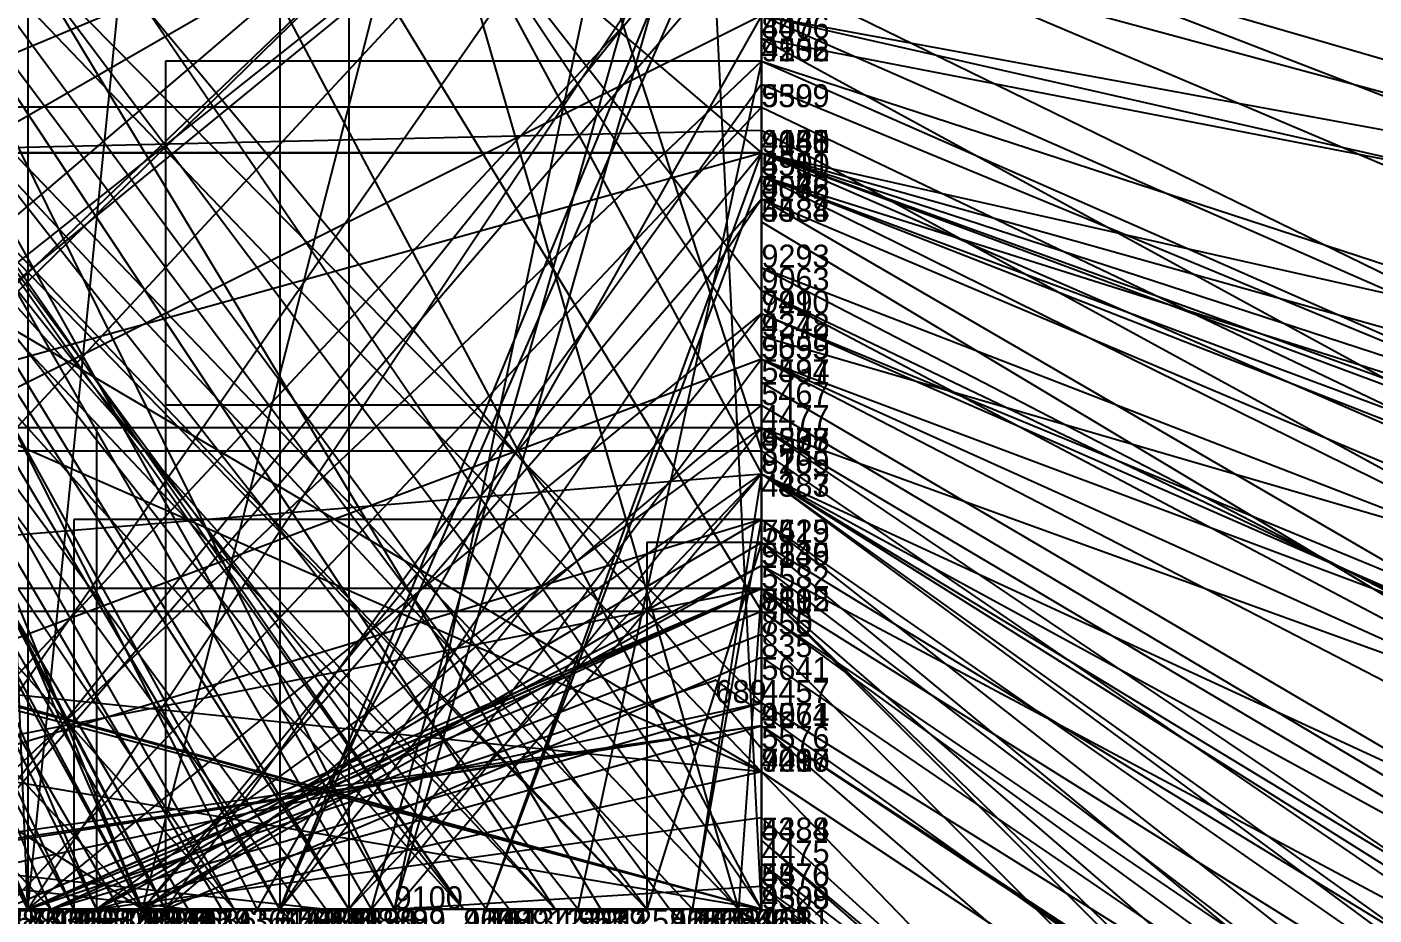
# Model space of a CAD drawing. Extents: x -0.07 to 1.1, y -0.07 to 1.1.
# Drawn here: x 0.968 to 1.0267, y -0.0003 to 0.0385 of the extents above; entities that cross this region are included whole.
import ezdxf

# ---------------------------------------------------------------- set-up
doc = ezdxf.new("R2010")
doc.units = 0
for name, color, linetype in [('Clients', 3, 'CONTINUOUS'), ('Facilities', 3, 'CONTINUOUS'), ('Facilities_lines', 3, 'CONTINUOUS'), ('Min_max_boxes', 1, 'CONTINUOUS'), ('Normals', 1, 'CONTINUOUS'), ('Source_points', 5, 'CONTINUOUS'), ('Text', 3, 'CONTINUOUS')]:
    doc.layers.add(name, color=color, linetype=linetype)

msp = doc.modelspace()

# ---------------------------------------------------------------- linework, layer by layer
at = {"layer": 'Clients', "color": 5}
for p in [(1, 0.038, 0.179), (1, 0.038, 0.461), (1, 0.037, 0.835), (1, 0.035, 0.219), (1, 0.034, 0.877), (1, 0.033, 0.479), (1, 0.033, 0.313), (1, 0.033, 0.766), (1, 0.033, 0.581), (1, 0.033, 0.984), (1, 0.033, 0.993), (1, 0.032, 0.068), (1, 0.032, 0.316), (1, 0.032, 0.633), (1, 0.032, 0.898), (1, 0.031, 0.303), (1, 0.031, 0.678), (1, 0.03, 0.554), (1, 0.028, 0.948), (1, 0.028, 0.92), (1, 0.027, 0.005), (1, 0.027, 0.932), (1, 0.026, 0.043), (1, 0.026, 0.438), (1, 0.025, 0.996), (1, 0.024, 0.977), (1, 0.023, 0.534), (1, 0.022, 0.538), (1, 0.021, 0.265), (1, 0.021, 0.498), (1, 0.021, 0.64), (1, 0.021, 0.72), (1, 0.02, 0.909), (1, 0.019, 0.031), (1, 0.019, 0.257), (1, 0.019, 0.134), (1, 0.019, 0.771), (1, 0.019, 0.921), (1, 0.017, 0.595), (1, 0.016, 0.658), (1, 0.016, 0.977), (1, 0.015, 0.699), (1, 0.015, 0.776), (1, 0.014, 0.117), (1, 0.014, 0.193), (1, 0.014, 0.973), (1, 0.013, 0.127), (1, 0.013, 0.054), (1, 0.012, 0.19), (1, 0.011, 0.533), (0.998, 0.01), (1, 0.009, 0.173), (1, 0.009, 0.293), (1, 0.008, 0.779), (1, 0.007, 0.148), (1, 0.006, 0.464), (1, 0.006, 0.927), (1, 0.004, 0.724), (1, 0.003, 0.437), (1, 0.003, 0.477), (1, 0.002, 0.344), (1, 0.002, 0.645), (1, 0.001, 0.347), (1, 0.001, 0.439), (0.968, 0, 0.488), (0.968, 0, 0.537), (0.969, 0, 0.451), (0.97, 0, 0.392), (0.97, 0, 0.555), (0.971, 0, 0.094), (0.972, 0, 0.318), (0.973, 0, 0.28), (0.973, 0, 0.927), (0.974, 0, 0.685), (0.974, 0, 0.684), (0.974, 0, 0.875), (0.975, 0, 0.032), (0.977, 0, 0.223), (0.977, 0, 0.495), (0.977, 0, 0.516), (0.978, 0, 0.357), (0.978, 0, 0.556), (0.979, 0, 0.358), (0.979, 0, 0.478), (0.98, 0, 0.4), (0.981, 0, 0.054), (0.982, 0, 0.291), (0.982, 0, 0.52), (0.982, 0, 0.826), (0.984, 0, 1), (0.987, 0, 0.213), (0.987, 0, 0.292), (0.987, 0, 0.386), (0.987, 0, 0.866), (0.989, 0, 0.932), (0.991, 0, 0.433), (0.991, 0, 0.712), (0.991, 0, 0.813), (0.992, 0, 0.656), (0.993, 0, 0.972), (0.995, 0, 0.548), (0.995, 0, 0.792), (0.995, 0, 0.837), (0.996, 0, 0.27), (0.996, 0, 0.537), (0.997, 0, 0.317), (0.999, 0, 0.144), (0.999, 0, 0.326), (0.999, 0, 0.554), (0.999, 0, 0.946), (1, 0, 0.195)]:
    msp.add_point(p, dxfattribs=at)
at = {"layer": 'Facilities', "color": 3}
for p in [(1, 0.037, 0.762), (1, 0.036, 0.662), (1, 0.024, 0.513), (1, 0.024, 0.519), (1, 0.019, 0.304), (1, 0.017, 0.108), (1, 0.016, 0.753), (1, 0.014, 0.541), (1, 0.008, 0.439), (1, 0.008, 0.637), (1, 0.006, 0.973), (0.968, 0, 0.012), (0.969, 0, 0.333), (0.971, 0, 0.799), (0.973, 0, 0.445), (0.973, 0, 0.703), (0.973, 0, 0.99), (0.974, 0, 0.528), (0.979, 0, 0.301), (0.983, 0, 0.226), (0.984, 0, 0.181), (0.988, 0, 0.545), (0.997, 0, 0.549), (1, 0, 0.993)]:
    msp.add_point(p, dxfattribs=at)
at = {"layer": 'Facilities_lines', "color": 3}
for p, q in [((0.968, 0, 0.012), (0.959, 0.215)), ((1, 0.146, 0.95), (1, 0.032, 0.898)), ((0.968, 0, 0.012), (0.982, 0.14)), ((1, 0.111, 0.01), (1, 0.027, 0.005)), ((1, 0.111, 0.01), (1, 0.019, 0.134)), ((1, 0.006, 0.973), (1, 0.11, 0.94)), ((0.973, 0, 0.99), (1, 0.105, 0.947)), ((0.974, 0.1, 1), (1, 0.02, 0.909)), ((1, 0, 0.993), (0.995, 0.1, 1)), ((1, 0, 0.993), (1, 0.1, 0.984)), ((0.958, 0.082), (1, 0.013, 0.127)), ((0.984, 0, 0.181), (1, 0.076, 0.055)), ((1, 0.074, 0.374), (1, 0.006, 0.464)), ((1, 0.074, 0.374), (1, 0.033, 0.479)), ((1, 0.073, 0.887), (1, 0.028, 0.948)), ((1, 0.072, 0.337), (1, 0.003, 0.477)), ((1, 0.068, 0.55), (1, 0.021, 0.498)), ((1, 0.024, 0.519), (1, 0.067, 0.6)), ((1, 0.024, 0.513), (1, 0.066, 0.665)), ((1, 0.024, 0.513), (1, 0.066, 0.656)), ((1, 0.008, 0.439), (1, 0.061, 0.369)), ((1, 0.006, 0.973), (0.877, 0.06, 1)), ((0.983, 0, 0.226), (1, 0.06, 0.068)), ((0.973, 0, 0.99), (0.918, 0.059, 1)), ((1, 0.017, 0.108), (1, 0.059, 0.022)), ((1, 0.058, 0.038), (0.932, 0, 0.045)), ((1, 0.058, 0.038), (1, 0.032, 0.068)), ((1, 0.019, 0.304), (1, 0.057, 0.103)), ((1, 0.056, 0.858), (0.948, 0, 0.763)), ((1, 0.056, 0.858), (0.961, 0, 0.857)), ((0.984, 0, 0.181), (1, 0.056, 0.171)), ((1, 0.054, 0.637), (0.932, 0, 0.586)), ((1, 0.054, 0.637), (0.934, 0, 0.583)), ((1, 0.024, 0.519), (1, 0.054, 0.464)), ((1, 0.024, 0.513), (1, 0.053, 0.493)), ((1, 0.024, 0.513), (1, 0.052, 0.494)), ((0.957, 0.033, 1), (1, 0.051, 0.861)), ((0.979, 0, 0.301), (1, 0.051, 0.185)), ((1, 0.014, 0.541), (1, 0.051, 0.71)), ((1, 0.014, 0.541), (1, 0.049, 0.569)), ((1, 0.006, 0.973), (0.929, 0.048, 1)), ((1, 0.048, 0.453), (0.968, 0, 0.488)), ((1, 0.048, 0.453), (0.979, 0, 0.478)), ((1, 0.048, 0.453), (1, 0.038, 0.461)), ((0.963, 0, 0.277), (1, 0.046, 0.328)), ((1, 0.017, 0.108), (1, 0.046, 0.146)), ((0.986, 0.045, 1), (0.908, 0, 0.982)), ((0.986, 0.045, 1), (0.939, 0, 0.903)), ((0.986, 0.045, 1), (0.94, 0, 0.902)), ((0.958, 0, 0.363), (1, 0.045, 0.245)), ((0.986, 0.045, 1), (1, 0.033, 0.993)), ((0.986, 0.045, 1), (1, 0.024, 0.977)), ((0.986, 0.045, 1), (0.999, 0, 0.946)), ((0.986, 0.045, 1), (1, 0.027, 0.932)), ((0.986, 0.045, 1), (1, 0.019, 0.921)), ((1, 0.017, 0.108), (1, 0.044, 0.153)), ((0.963, 0, 0.277), (1, 0.043, 0.334)), ((1, 0.037, 0.762), (1, 0.041, 0.732)), ((1, 0.039, 0.637), (0.922, 0, 0.705)), ((1, 0.039, 0.637), (0.978, 0, 0.556)), ((1, 0.017, 0.108), (1, 0.038, 0.179)), ((1, 0, 0.993), (0.864, 0.037, 1)), ((1, 0.037, 0.762), (0.961, 0, 0.815)), ((1, 0.037, 0.762), (0.992, 0, 0.656)), ((1, 0.036, 0.662), (1, 0.037, 0.835)), ((1, 0, 0.993), (0.865, 0.036, 1)), ((0.973, 0, 0.99), (0.916, 0.036, 1)), ((1, 0.036, 0.662), (0.974, 0, 0.685)), ((1, 0.036, 0.662), (0.974, 0, 0.684)), ((1, 0.036, 0.662), (1, 0.002, 0.645)), ((0.967, 0, 0.352), (1, 0.035, 0.219)), ((0.957, 0.033, 1), (1, 0.034, 0.877)), ((0.881, 0, 0.955), (1, 0.033, 0.984)), ((0.973, 0, 0.703), (1, 0.033, 0.766)), ((0.988, 0, 0.545), (1, 0.033, 0.581)), ((1, 0.008, 0.439), (1, 0.033, 0.313)), ((0.988, 0, 0.545), (1, 0.032, 0.633)), ((1, 0.008, 0.439), (1, 0.032, 0.316)), ((0.973, 0, 0.703), (1, 0.031, 0.678)), ((0.979, 0, 0.301), (1, 0.031, 0.303)), ((1, 0.014, 0.541), (1, 0.03, 0.554)), ((1, 0, 0.993), (0.894, 0.029, 1)), ((1, 0.006, 0.973), (1, 0.028, 0.92)), ((0.968, 0, 0.012), (1, 0.026, 0.043)), ((0.979, 0, 0.301), (1, 0.026, 0.438)), ((1, 0.006, 0.973), (0.816, 0.025, 1)), ((1, 0, 0.993), (1, 0.025, 0.996)), ((1, 0.024, 0.513), (0.936, 0, 0.522)), ((1, 0.024, 0.519), (0.982, 0, 0.52)), ((1, 0, 0.993), (0.865, 0.023, 1)), ((1, 0.014, 0.541), (1, 0.023, 0.534)), ((0.974, 0, 0.528), (1, 0.022, 0.538)), ((0.971, 0, 0.799), (1, 0.021, 0.72)), ((0.983, 0, 0.226), (1, 0.021, 0.265)), ((1, 0.008, 0.637), (1, 0.021, 0.64)), ((0.89, 0.01), (1, 0.019, 0.031)), ((0.973, 0, 0.703), (1, 0.019, 0.771)), ((1, 0.019, 0.304), (0.982, 0, 0.291)), ((0.984, 0, 0.181), (1, 0.019, 0.257)), ((1, 0.019, 0.304), (0.997, 0, 0.317)), ((1, 0.019, 0.304), (1, 0, 0.195)), ((1, 0.019, 0.304), (1, 0.002, 0.344)), ((1, 0.017, 0.108), (0.957, 0.004)), ((1, 0.017, 0.108), (0.971, 0, 0.094)), ((0.997, 0, 0.549), (1, 0.017, 0.595)), ((1, 0.017, 0.108), (1, 0.007, 0.148)), ((0.973, 0, 0.703), (1, 0.016, 0.658)), ((1, 0.016, 0.753), (0.995, 0, 0.792)), ((1, 0.006, 0.973), (1, 0.016, 0.977)), ((0.971, 0, 0.799), (1, 0.015, 0.776)), ((0.973, 0, 0.703), (1, 0.015, 0.699)), ((1, 0.014, 0.541), (0.929, 0, 0.69)), ((1, 0.014, 0.541), (0.967, 0, 0.517)), ((0.968, 0, 0.012), (1, 0.014, 0.117)), ((1, 0.014, 0.541), (0.968, 0, 0.537)), ((0.969, 0, 0.333), (1, 0.014, 0.193)), ((1, 0.014, 0.541), (0.999, 0, 0.554)), ((1, 0.006, 0.973), (1, 0.014, 0.973)), ((0.968, 0, 0.012), (1, 0.013, 0.054)), ((0.969, 0, 0.333), (1, 0.012, 0.19)), ((0.974, 0, 0.528), (1, 0.011, 0.533)), ((0.89, 0.01), (0.981, 0, 0.054)), ((0.89, 0.01), (0.975, 0, 0.032)), ((0.968, 0, 0.012), (0.998, 0.01)), ((0.958, 0, 0.363), (1, 0.009, 0.293)), ((0.969, 0, 0.333), (1, 0.009, 0.173)), ((1, 0.008, 0.637), (0.944, 0, 0.639)), ((1, 0.008, 0.439), (0.947, 0, 0.313)), ((1, 0.008, 0.637), (0.948, 0, 0.605)), ((0.971, 0, 0.799), (1, 0.008, 0.779)), ((1, 0.008, 0.439), (1, 0.001, 0.439)), ((1, 0.008, 0.439), (1, 0.003, 0.437)), ((1, 0.006, 0.973), (0.973, 0, 0.927)), ((1, 0.006, 0.973), (1, 0.006, 0.927)), ((0.971, 0, 0.799), (1, 0.004, 0.724)), ((0.984, 0, 0.181), (1, 0.001, 0.347)), ((0.968, 0, 0.012), (0.806, 0, 0.005)), ((0.973, 0, 0.445), (0.914, 0, 0.433)), ((1, 0, 0.993), (0.923, 0, 0.841)), ((0.969, 0, 0.333), (0.933, 0, 0.387)), ((0.973, 0, 0.445), (0.935, 0, 0.558)), ((0.973, 0, 0.99), (0.935, 0, 0.883)), ((0.973, 0, 0.445), (0.937, 0, 0.551)), ((0.973, 0, 0.99), (0.94, 0, 0.879)), ((0.973, 0, 0.703), (0.942, 0, 0.842)), ((1, 0, 0.993), (0.948, 0, 0.915)), ((0.969, 0, 0.333), (0.951, 0, 0.341)), ((0.969, 0, 0.333), (0.951, 0, 0.403)), ((0.973, 0, 0.445), (0.951, 0, 0.276)), ((0.957, 0, 0.865), (0.987, 0, 0.866)), ((0.957, 0, 0.865), (0.974, 0, 0.875)), ((0.957, 0, 0.865), (0.995, 0, 0.837)), ((0.958, 0, 0.363), (0.97, 0, 0.392)), ((0.983, 0, 0.226), (0.96, 0, 0.375)), ((0.963, 0, 0.569), (0.98, 0, 0.4)), ((0.988, 0, 0.545), (0.963, 0, 0.428)), ((0.984, 0, 0.181), (0.966, 0, 0.146)), ((0.967, 0, 0.18), (0.973, 0, 0.28)), ((0.967, 0, 0.352), (0.999, 0, 0.144)), ((0.969, 0, 0.333), (0.972, 0, 0.318)), ((0.973, 0, 0.445), (0.969, 0, 0.451)), ((0.997, 0, 0.549), (0.97, 0, 0.555)), ((0.971, 0, 0.799), (0.991, 0, 0.813)), ((0.971, 0, 0.799), (0.982, 0, 0.826)), ((0.973, 0, 0.445), (0.977, 0, 0.495)), ((0.973, 0, 0.445), (0.977, 0, 0.516)), ((0.973, 0, 0.703), (0.991, 0, 0.712)), ((0.973, 0, 0.99), (0.984, 0, 1)), ((0.973, 0, 0.99), (0.989, 0, 0.932)), ((0.973, 0, 0.99), (0.993, 0, 0.972)), ((0.974, 0, 0.528), (0.996, 0, 0.537)), ((0.983, 0, 0.226), (0.977, 0, 0.223)), ((0.983, 0, 0.226), (0.978, 0, 0.357)), ((0.983, 0, 0.226), (0.979, 0, 0.358)), ((0.979, 0, 0.301), (0.991, 0, 0.433)), ((0.979, 0, 0.301), (0.987, 0, 0.386)), ((0.979, 0, 0.301), (0.999, 0, 0.326)), ((0.983, 0, 0.226), (0.996, 0, 0.27)), ((0.984, 0, 0.181), (0.987, 0, 0.213)), ((0.984, 0, 0.181), (0.987, 0, 0.292)), ((0.997, 0, 0.549), (0.995, 0, 0.548))]:
    msp.add_line(p, q, dxfattribs=at)
at = {"layer": 'Min_max_boxes', "color": 1}
for p, q in [((1, 0.02, 0.909), (1, 0.299, 0.909)), ((1, 0.02, 1), (1, 0.299, 1)), ((1, 0.028, 0.741), (1, 0.222, 0.741)), ((1, 0.222, 0.741), (1, 0.028, 0.741)), ((1, 0.028, 0.948), (1, 0.222, 0.948)), ((1, 0.222, 0.948), (1, 0.028, 0.948)), ((1, 0), (1, 0.219)), ((1, 0, 0.068), (1, 0.219, 0.068)), ((1, 0), (1, 0.215)), ((1, 0, 0.117), (1, 0.215, 0.117)), ((1, 0.032, 0.844), (1, 0.162, 0.844)), ((1, 0.162, 0.844), (1, 0.032, 0.844)), ((1, 0.032, 0.986), (1, 0.162, 0.986)), ((1, 0.162, 0.986), (1, 0.032, 0.986)), ((1, 0.013), (1, 0.157)), ((1, 0.013, 0.127), (1, 0.157, 0.127)), ((1, 0), (1, 0.129)), ((1, 0, 0.134), (1, 0.129, 0.134)), ((1, 0, 0.07), (1, 0.127, 0.07)), ((1, 0, 0.103), (1, 0.127, 0.103)), ((1, 0.033, 0.861), (1, 0.119, 0.861)), ((1, 0.033, 1), (1, 0.119, 1)), ((1, 0, 0.92), (1, 0.11, 0.92)), ((1, 0, 1), (1, 0.11, 1)), ((1, 0, 0.879), (1, 0.105, 0.879)), ((1, 0, 1), (1, 0.105, 1)), ((1, 0, 0.841), (1, 0.1, 0.841)), ((1, 0, 1), (1, 0.1, 1)), ((1, 0), (1, 0.097)), ((1, 0, 0.054), (1, 0.097, 0.054)), ((1, 0, 0.369), (1, 0.095, 0.369)), ((1, 0, 0.435), (1, 0.095, 0.435)), ((1, 0, 0.902), (1, 0.095, 0.902)), ((1, 0, 1), (1, 0.095, 1)), ((1, 0, 0.166), (1, 0.09, 0.166)), ((1, 0, 0.243), (1, 0.09, 0.243)), ((1, 0, 0.611), (1, 0.08, 0.611)), ((1, 0, 0.697), (1, 0.08, 0.697)), ((1, 0), (1, 0.079)), ((1, 0, 0.18), (1, 0.079, 0.18)), ((1, 0, 0.233), (1, 0.078, 0.233)), ((1, 0, 0.498), (1, 0.078, 0.498)), ((1, 0, 0.925), (1, 0.077, 0.925)), ((1, 0, 1), (1, 0.077, 1)), ((1, 0, 0.055), (1, 0.076, 0.055)), ((1, 0, 0.347), (1, 0.076, 0.347)), ((1, 0.006, 0.268), (1, 0.074, 0.268)), ((1, 0.074, 0.268), (1, 0.006, 0.268)), ((1, 0.006, 0.479), (1, 0.074, 0.479)), ((1, 0.074, 0.479), (1, 0.006, 0.479)), ((1, 0, 0.908), (1, 0.071, 0.908)), ((1, 0, 0.968), (1, 0.071, 0.968)), ((1, 0, 0.7), (1, 0.07, 0.7)), ((1, 0, 0.796), (1, 0.07, 0.796)), ((1, 0.021, 0.498), (1, 0.068, 0.498)), ((1, 0.068, 0.498), (1, 0.021, 0.498)), ((1, 0.021, 0.55), (1, 0.068, 0.55)), ((1, 0.068, 0.55), (1, 0.021, 0.55)), ((0.982, 0.067, 0.464), (0.982, 0, 0.464)), ((0.982, 0.067, 0.6), (0.982, 0, 0.6)), ((1, 0, 0.556), (1, 0.067, 0.556)), ((1, 0, 0.836), (1, 0.067, 0.836)), ((1, 0, 0.464), (1, 0.067, 0.464)), ((1, 0, 0.6), (1, 0.067, 0.6)), ((1, 0, 0.493), (1, 0.066, 0.493)), ((1, 0, 0.665), (1, 0.066, 0.665)), ((1, 0, 0.583), (1, 0.065, 0.583)), ((1, 0, 0.647), (1, 0.065, 0.647)), ((1, 0, 0.313), (1, 0.061, 0.313)), ((1, 0, 0.439), (1, 0.061, 0.439)), ((0.968, 0.06, 0.452), (0.968, 0, 0.452)), ((0.968, 0.06, 0.621), (0.968, 0, 0.621)), ((1, 0, 0.068), (1, 0.06, 0.068)), ((1, 0, 0.375), (1, 0.06, 0.375)), ((1, 0, 0.452), (1, 0.06, 0.452)), ((1, 0, 0.621), (1, 0.06, 0.621)), ((1, 0), (1, 0.059)), ((1, 0, 0.179), (1, 0.059, 0.179)), ((0.982, 0.057, 0.103), (0.982, 0, 0.103)), ((0.982, 0.057, 0.344), (0.982, 0, 0.344)), ((1, 0, 0.103), (1, 0.057, 0.103)), ((1, 0, 0.344), (1, 0.057, 0.344)), ((1, 0, 0.763), (1, 0.056, 0.763)), ((1, 0, 0.858), (1, 0.056, 0.858)), ((0.979, 0.051, 0.185), (0.979, 0, 0.185)), ((0.979, 0.051, 0.438), (0.979, 0, 0.438)), ((1, 0, 0.185), (1, 0.051, 0.185)), ((1, 0, 0.438), (1, 0.051, 0.438)), ((1, 0, 0.517), (1, 0.051, 0.517)), ((1, 0, 0.71), (1, 0.051, 0.71)), ((1, 0, 0.149), (1, 0.046, 0.149)), ((1, 0, 0.334), (1, 0.046, 0.334)), ((1, 0, 0.245), (1, 0.045, 0.245)), ((1, 0, 0.424), (1, 0.045, 0.424)), ((1, 0, 0.656), (1, 0.041, 0.656)), ((1, 0, 0.815), (1, 0.041, 0.815)), ((1, 0.037, 0.645), (0.974, 0.037, 0.645)), ((0.974, 0.037, 0.645), (0.974, 0, 0.645)), ((1, 0.037, 0.835), (0.974, 0.037, 0.835)), ((0.974, 0.037, 0.835), (0.974, 0, 0.835)), ((0.974, 0.037, 0.645), (0.974, 0.037, 0.835)), ((1, 0, 0.645), (1, 0.037, 0.645)), ((1, 0, 0.835), (1, 0.037, 0.835)), ((1, 0.037, 0.645), (1, 0.037, 0.835)), ((1, 0.035, 0.144), (0.967, 0.035, 0.144)), ((1, 0.035, 0.352), (0.967, 0.035, 0.352)), ((1, 0, 0.144), (1, 0.035, 0.144)), ((1, 0, 0.352), (1, 0.035, 0.352)), ((1, 0.035, 0.144), (1, 0.035, 0.352)), ((1, 0.033, 0.947), (0.746, 0.033, 0.947)), ((1, 0.033, 1), (0.746, 0.033, 1)), ((1, 0.033, 0.658), (0.942, 0.033, 0.658)), ((1, 0.033, 0.842), (0.942, 0.033, 0.842)), ((0.942, 0.033, 0.861), (1, 0.033, 0.861)), ((0.942, 0.033, 1), (1, 0.033, 1)), ((1, 0.033, 0.428), (0.963, 0.033, 0.428)), ((1, 0.033, 0.633), (0.963, 0.033, 0.633)), ((1, 0, 0.658), (1, 0.033, 0.658)), ((1, 0, 0.842), (1, 0.033, 0.842)), ((1, 0.033, 0.658), (1, 0.033, 0.842)), ((1, 0, 0.428), (1, 0.033, 0.428)), ((1, 0, 0.633), (1, 0.033, 0.633)), ((1, 0.033, 0.428), (1, 0.033, 0.633)), ((1, 0, 0.947), (1, 0.033, 0.947)), ((1, 0, 1), (1, 0.033, 1)), ((1, 0.033, 0.947), (1, 0.033, 1)), ((1, 0.033, 0.861), (1, 0.033, 1)), ((1, 0.032, 0.844), (1, 0.032, 0.844)), ((1, 0.032, 0.986), (1, 0.032, 0.986)), ((1, 0.032, 0.844), (1, 0.032, 0.986)), ((1, 0.032, 0.844), (1, 0.032, 0.986)), ((1, 0.028, 0.741), (1, 0.028, 0.741)), ((1, 0.028, 0.948), (1, 0.028, 0.948)), ((1, 0.028, 0.741), (1, 0.028, 0.948)), ((1, 0.028, 0.741), (1, 0.028, 0.948)), ((1, 0.022, 0.528), (0.974, 0.022, 0.528)), ((0.974, 0.022, 0.528), (0.974, 0, 0.528)), ((1, 0.022, 0.538), (0.974, 0.022, 0.538)), ((0.974, 0.022, 0.538), (0.974, 0, 0.538)), ((0.974, 0.022, 0.528), (0.974, 0.022, 0.538)), ((1, 0, 0.528), (1, 0.022, 0.528)), ((1, 0, 0.538), (1, 0.022, 0.538)), ((1, 0.022, 0.528), (1, 0.022, 0.538)), ((1, 0.021, 0.605), (0.944, 0.021, 0.605)), ((1, 0.021, 0.64), (0.944, 0.021, 0.64)), ((1, 0.021, 0.72), (0.971, 0.021, 0.72)), ((0.971, 0.021, 0.72), (0.971, 0, 0.72)), ((1, 0.021, 0.826), (0.971, 0.021, 0.826)), ((0.971, 0.021, 0.826), (0.971, 0, 0.826)), ((0.971, 0.021, 0.72), (0.971, 0.021, 0.826)), ((1, 0.021, 0.498), (1, 0.021, 0.498)), ((1, 0.021, 0.55), (1, 0.021, 0.55)), ((1, 0.021, 0.498), (1, 0.021, 0.55)), ((1, 0.021, 0.498), (1, 0.021, 0.55)), ((1, 0, 0.605), (1, 0.021, 0.605)), ((1, 0, 0.64), (1, 0.021, 0.64)), ((1, 0.021, 0.605), (1, 0.021, 0.64)), ((1, 0, 0.72), (1, 0.021, 0.72)), ((1, 0, 0.826), (1, 0.021, 0.826)), ((1, 0.021, 0.72), (1, 0.021, 0.826)), ((0.898, 0.02, 0.909), (1, 0.02, 0.909)), ((0.898, 0.02, 1), (1, 0.02, 1)), ((1, 0.02, 0.909), (1, 0.02, 1)), ((1, 0.017, 0.548), (0.97, 0.017, 0.548)), ((0.97, 0.017, 0.548), (0.97, 0, 0.548)), ((1, 0.017, 0.595), (0.97, 0.017, 0.595)), ((0.97, 0.017, 0.595), (0.97, 0, 0.595)), ((0.97, 0.017, 0.548), (0.97, 0.017, 0.595)), ((1, 0, 0.548), (1, 0.017, 0.548)), ((1, 0, 0.595), (1, 0.017, 0.595)), ((1, 0.017, 0.548), (1, 0.017, 0.595)), ((1, 0.016, 0.753), (0.995, 0.016, 0.753)), ((0.995, 0.016, 0.753), (0.995, 0, 0.753)), ((1, 0.016, 0.792), (0.995, 0.016, 0.792)), ((0.995, 0.016, 0.792), (0.995, 0, 0.792)), ((0.995, 0.016, 0.753), (0.995, 0.016, 0.792)), ((1, 0, 0.753), (1, 0.016, 0.753)), ((1, 0, 0.792), (1, 0.016, 0.792)), ((1, 0.016, 0.753), (1, 0.016, 0.792)), ((1, 0.014, 0.173), (0.933, 0.014, 0.173)), ((1, 0.014, 0.403), (0.933, 0.014, 0.403)), ((1, 0, 0.173), (1, 0.014, 0.173)), ((1, 0, 0.403), (1, 0.014, 0.403)), ((1, 0.014, 0.173), (1, 0.014, 0.403)), ((0.958, 0.013), (1, 0.013)), ((0.958, 0.013, 0.127), (1, 0.013, 0.127)), ((1, 0.013), (1, 0.013, 0.127)), ((1, 0.006, 0.268), (1, 0.006, 0.268)), ((1, 0.006, 0.479), (1, 0.006, 0.479)), ((1, 0.006, 0.268), (1, 0.006, 0.479)), ((1, 0.006, 0.268), (1, 0.006, 0.479)), ((0.678, 0, 0.925), (1, 0, 0.925)), ((0.678, 0, 1), (1, 0, 1)), ((0.746, 0, 0.947), (1, 0, 0.947)), ((0.746, 0, 1), (1, 0, 1)), ((0.767, 0), (1, 0)), ((0.767, 0, 0.054), (1, 0, 0.054)), ((0.773, 0), (1, 0)), ((0.773, 0, 0.18), (1, 0, 0.18)), ((0.806, 0), (1, 0)), ((0.806, 0, 0.117), (1, 0, 0.117)), ((0.816, 0, 0.92), (1, 0, 0.92)), ((0.816, 0, 1), (1, 0, 1)), ((0.85, 0, 0.07), (1, 0, 0.07)), ((0.85, 0, 0.103), (1, 0, 0.103)), ((0.851, 0, 0.908), (1, 0, 0.908)), ((0.851, 0, 0.968), (1, 0, 0.968)), ((0.864, 0, 0.841), (1, 0, 0.841)), ((0.864, 0, 1), (1, 0, 1)), ((0.898, 0, 0.369), (1, 0, 0.369)), ((0.898, 0, 0.435), (1, 0, 0.435)), ((0.908, 0, 0.902), (1, 0, 0.902)), ((0.908, 0, 1), (1, 0, 1)), ((0.911, 0, 0.611), (1, 0, 0.611)), ((0.911, 0, 0.697), (1, 0, 0.697)), ((0.914, 0, 0.276), (0.977, 0, 0.276)), ((0.977, 0, 0.276), (0.914, 0, 0.276)), ((0.914, 0, 0.558), (0.977, 0, 0.558)), ((0.977, 0, 0.558), (0.914, 0, 0.558)), ((0.916, 0, 0.879), (1, 0, 0.879)), ((0.916, 0, 1), (1, 0, 1)), ((0.921, 0, 0.7), (1, 0, 0.7)), ((0.921, 0, 0.796), (1, 0, 0.796)), ((0.922, 0, 0.166), (1, 0, 0.166)), ((0.922, 0, 0.243), (1, 0, 0.243)), ((0.922, 0, 0.556), (1, 0, 0.556)), ((0.922, 0, 0.836), (1, 0, 0.836)), ((0.928, 0), (1, 0)), ((0.928, 0, 0.134), (1, 0, 0.134)), ((0.928, 0, 0.149), (1, 0, 0.149)), ((0.928, 0, 0.334), (1, 0, 0.334)), ((0.929, 0, 0.517), (1, 0, 0.517)), ((0.929, 0, 0.71), (1, 0, 0.71)), ((0.929, 0, 0.4), (0.98, 0, 0.4)), ((0.98, 0, 0.4), (0.929, 0, 0.4)), ((0.929, 0, 0.776), (0.98, 0, 0.776)), ((0.98, 0, 0.776), (0.929, 0, 0.776)), ((0.931, 0, 0.233), (1, 0, 0.233)), ((0.931, 0, 0.498), (1, 0, 0.498)), ((0.932, 0), (1, 0)), ((0.932, 0, 0.068), (1, 0, 0.068)), ((0.932, 0, 0.583), (1, 0, 0.583)), ((0.932, 0, 0.647), (1, 0, 0.647)), ((0.933, 0, 0.173), (1, 0, 0.173)), ((0.933, 0, 0.403), (1, 0, 0.403)), ((0.936, 0, 0.493), (1, 0, 0.493)), ((0.936, 0, 0.665), (1, 0, 0.665)), ((0.937, 0, 0.18), (0.973, 0, 0.18)), ((0.973, 0, 0.18), (0.937, 0, 0.18)), ((0.937, 0, 0.375), (0.973, 0, 0.375)), ((0.973, 0, 0.375), (0.937, 0, 0.375)), ((0.942, 0, 0.658), (1, 0, 0.658)), ((0.942, 0, 0.842), (1, 0, 0.842)), ((0.944, 0, 0.605), (1, 0, 0.605)), ((0.944, 0, 0.64), (1, 0, 0.64)), ((0.947, 0, 0.313), (1, 0, 0.313)), ((0.947, 0, 0.439), (1, 0, 0.439)), ((0.948, 0, 0.763), (1, 0, 0.763)), ((0.948, 0, 0.858), (1, 0, 0.858)), ((0.951, 0, 0.837), (0.995, 0, 0.837)), ((0.995, 0, 0.837), (0.951, 0, 0.837)), ((0.951, 0, 0.875), (0.995, 0, 0.875)), ((0.995, 0, 0.875), (0.951, 0, 0.875)), ((0.957, 0), (1, 0)), ((0.957, 0, 0.179), (1, 0, 0.179)), ((0.958, 0, 0.245), (1, 0, 0.245)), ((0.958, 0, 0.424), (1, 0, 0.424)), ((0.96, 0, 0.068), (1, 0, 0.068)), ((0.96, 0, 0.375), (1, 0, 0.375)), ((0.961, 0, 0.656), (1, 0, 0.656)), ((0.961, 0, 0.815), (1, 0, 0.815)), ((0.963, 0, 0.428), (1, 0, 0.428)), ((0.963, 0, 0.633), (1, 0, 0.633)), ((0.966, 0, 0.055), (1, 0, 0.055)), ((0.966, 0, 0.347), (1, 0, 0.347)), ((0.967, 0, 0.144), (1, 0, 0.144)), ((0.967, 0, 0.352), (1, 0, 0.352)), ((0.968, 0, 0.452), (1, 0, 0.452)), ((0.968, 0, 0.621), (1, 0, 0.621)), ((0.968, 0, 0.452), (0.968, 0, 0.621)), ((0.97, 0, 0.548), (1, 0, 0.548)), ((0.97, 0, 0.595), (1, 0, 0.595)), ((0.97, 0, 0.548), (0.97, 0, 0.595)), ((0.971, 0, 0.72), (1, 0, 0.72)), ((0.971, 0, 0.826), (1, 0, 0.826)), ((0.971, 0, 0.72), (0.971, 0, 0.826)), ((0.973, 0, 0.18), (0.973, 0, 0.18)), ((0.973, 0, 0.375), (0.973, 0, 0.375)), ((0.973, 0, 0.18), (0.973, 0, 0.375)), ((0.973, 0, 0.18), (0.973, 0, 0.375)), ((0.974, 0, 0.528), (1, 0, 0.528)), ((0.974, 0, 0.538), (1, 0, 0.538)), ((0.974, 0, 0.528), (0.974, 0, 0.538)), ((0.974, 0, 0.645), (1, 0, 0.645)), ((0.974, 0, 0.835), (1, 0, 0.835)), ((0.974, 0, 0.645), (0.974, 0, 0.835)), ((0.977, 0, 0.276), (0.977, 0, 0.276)), ((0.977, 0, 0.558), (0.977, 0, 0.558)), ((0.977, 0, 0.276), (0.977, 0, 0.558)), ((0.977, 0, 0.276), (0.977, 0, 0.558)), ((0.979, 0, 0.185), (1, 0, 0.185)), ((0.979, 0, 0.438), (1, 0, 0.438)), ((0.979, 0, 0.185), (0.979, 0, 0.438)), ((0.98, 0, 0.4), (0.98, 0, 0.4)), ((0.98, 0, 0.776), (0.98, 0, 0.776)), ((0.98, 0, 0.4), (0.98, 0, 0.776)), ((0.98, 0, 0.4), (0.98, 0, 0.776)), ((0.982, 0, 0.103), (1, 0, 0.103)), ((0.982, 0, 0.344), (1, 0, 0.344)), ((0.982, 0, 0.103), (0.982, 0, 0.344)), ((0.982, 0, 0.464), (1, 0, 0.464)), ((0.982, 0, 0.6), (1, 0, 0.6)), ((0.982, 0, 0.464), (0.982, 0, 0.6)), ((0.995, 0, 0.753), (1, 0, 0.753)), ((0.995, 0, 0.792), (1, 0, 0.792)), ((0.995, 0, 0.753), (0.995, 0, 0.792)), ((0.995, 0, 0.837), (0.995, 0, 0.837)), ((0.995, 0, 0.875), (0.995, 0, 0.875)), ((0.995, 0, 0.837), (0.995, 0, 0.875)), ((0.995, 0, 0.837), (0.995, 0, 0.875)), ((1, 0), (1, 0, 0.179)), ((1, 0), (1, 0, 0.068)), ((1, 0, 0.07), (1, 0, 0.103)), ((1, 0, 0.166), (1, 0, 0.243)), ((1, 0), (1, 0, 0.054)), ((1, 0), (1, 0, 0.18)), ((1, 0, 0.068), (1, 0, 0.375)), ((1, 0, 0.055), (1, 0, 0.347)), ((1, 0), (1, 0, 0.134)), ((1, 0), (1, 0, 0.117)), ((1, 0, 0.103), (1, 0, 0.344)), ((1, 0, 0.144), (1, 0, 0.352)), ((1, 0, 0.369), (1, 0, 0.435)), ((1, 0, 0.185), (1, 0, 0.438)), ((1, 0, 0.149), (1, 0, 0.334)), ((1, 0, 0.173), (1, 0, 0.403)), ((1, 0, 0.452), (1, 0, 0.621)), ((1, 0, 0.245), (1, 0, 0.424)), ((1, 0, 0.313), (1, 0, 0.439)), ((1, 0, 0.233), (1, 0, 0.498)), ((1, 0, 0.517), (1, 0, 0.71)), ((1, 0, 0.493), (1, 0, 0.665)), ((1, 0, 0.548), (1, 0, 0.595)), ((1, 0, 0.611), (1, 0, 0.697)), ((1, 0, 0.556), (1, 0, 0.836)), ((1, 0, 0.605), (1, 0, 0.64)), ((1, 0, 0.658), (1, 0, 0.842)), ((1, 0, 0.528), (1, 0, 0.538)), ((1, 0, 0.464), (1, 0, 0.6)), ((1, 0, 0.645), (1, 0, 0.835)), ((1, 0, 0.428), (1, 0, 0.633)), ((1, 0, 0.583), (1, 0, 0.647)), ((1, 0, 0.753), (1, 0, 0.792)), ((1, 0, 0.7), (1, 0, 0.796)), ((1, 0, 0.763), (1, 0, 0.858)), ((1, 0, 0.947), (1, 0, 1)), ((1, 0, 0.908), (1, 0, 0.968)), ((1, 0, 0.879), (1, 0, 1)), ((1, 0, 0.656), (1, 0, 0.815)), ((1, 0, 0.92), (1, 0, 1)), ((1, 0, 0.925), (1, 0, 1)), ((1, 0, 0.72), (1, 0, 0.826)), ((1, 0, 0.902), (1, 0, 1)), ((1, 0, 0.841), (1, 0, 1))]:
    msp.add_line(p, q, dxfattribs=at)
at = {"layer": 'Normals', "color": 1}
for p, q in [((0.973, 0, 0.445), (0.935, 0.093, 0.442)), ((0.969, 0, 0.451), (0.931, 0.092, 0.449)), ((0.971, 0, 0.094), (0.932, 0.092, 0.101)), ((0.968, 0, 0.537), (0.927, 0.091, 0.532)), ((0.97, 0, 0.555), (0.927, 0.09, 0.546)), ((0.971, 0, 0.799), (0.927, 0.09, 0.798)), ((0.968, 0, 0.488), (0.923, 0.089, 0.493)), ((0.974, 0, 0.685), (0.928, 0.089, 0.692)), ((0.974, 0, 0.684), (0.928, 0.089, 0.688)), ((0.978, 0, 0.556), (0.933, 0.089, 0.548)), ((0.97, 0, 0.392), (0.922, 0.088, 0.396)), ((0.973, 0, 0.28), (0.926, 0.088, 0.291)), ((0.973, 0, 0.703), (0.926, 0.088, 0.711)), ((0.974, 0, 0.528), (0.928, 0.088, 0.519)), ((0.974, 0, 0.875), (0.924, 0.087, 0.87)), ((0.973, 0, 0.927), (0.925, 0.087, 0.931)), ((0.977, 0, 0.223), (0.928, 0.087, 0.223)), ((0.979, 0, 0.478), (0.931, 0.087, 0.483)), ((0.983, 0, 0.226), (0.933, 0.087, 0.228)), ((0.984, 0, 0.181), (0.935, 0.087, 0.177)), ((0.972, 0, 0.318), (0.922, 0.086, 0.32)), ((0.979, 0, 0.301), (0.928, 0.086, 0.308)), ((0.982, 0, 0.291), (0.93, 0.085, 0.299)), ((0.982, 0, 0.826), (0.928, 0.084, 0.827)), ((1, 0.007, 0.148), (0.936, 0.084, 0.149)), ((0.977, 0, 0.495), (0.921, 0.083, 0.496)), ((0.991, 0, 0.712), (0.936, 0.083, 0.718)), ((0.973, 0, 0.99), (0.937, 0.083, 0.947)), ((0.993, 0, 0.972), (0.943, 0.083, 0.947)), ((1, 0, 0.993), (0.956, 0.083, 0.958)), ((0.987, 0, 0.213), (0.929, 0.082, 0.213)), ((0.987, 0, 0.866), (0.93, 0.082, 0.866)), ((1, 0, 0.195), (0.944, 0.082, 0.186)), ((0.98, 0, 0.4), (0.921, 0.081, 0.403)), ((0.975, 0, 0.032), (0.927, 0.081, 0.065)), ((0.984, 0, 1), (0.944, 0.081, 0.956)), ((0.988, 0, 0.545), (0.929, 0.08, 0.533)), ((1, 0.009, 0.173), (0.93, 0.08, 0.173)), ((0.995, 0, 0.837), (0.935, 0.08, 0.837)), ((0.996, 0, 0.27), (0.937, 0.08, 0.275)), ((0.999, 0, 0.144), (0.939, 0.08, 0.146)), ((0.981, 0, 0.054), (0.923, 0.079, 0.075)), ((0.992, 0, 0.656), (0.93, 0.079, 0.66)), ((0.987, 0, 0.292), (0.926, 0.078, 0.302)), ((0.989, 0, 0.932), (0.927, 0.078, 0.935)), ((1, 0.006, 0.927), (0.931, 0.078, 0.937)), ((0.968, 0, 0.012), (0.932, 0.078, 0.063)), ((0.991, 0, 0.433), (0.924, 0.075, 0.438)), ((0.977, 0, 0.516), (0.911, 0.074, 0.506)), ((0.987, 0, 0.386), (0.92, 0.074, 0.389)), ((0.969, 0, 0.333), (0.901, 0.073, 0.32)), ((0.997, 0, 0.549), (0.929, 0.073, 0.539)), ((0.991, 0, 0.813), (0.923, 0.072, 0.804)), ((0.995, 0, 0.792), (0.926, 0.072, 0.789)), ((0.999, 0, 0.946), (0.93, 0.072, 0.94)), ((0.995, 0, 0.548), (0.926, 0.071, 0.536)), ((1, 0.046, 0.146), (1.093, 0.01, 0.145)), ((1, 0.045, 0.245), (1.096, 0.017, 0.242)), ((1, 0.044, 0.153), (1.092, 0.005, 0.154)), ((1, 0.043, 0.334), (1.096, 0.017, 0.344)), ((1, 0.041, 0.732), (1.09, -0.003, 0.73)), ((1, 0.039, 0.141), (1.091, -0.001, 0.14)), ((1, 0.039, 0.452), (1.098, 0.021, 0.445)), ((1, 0.039, 0.637), (1.097, 0.017, 0.632)), ((1, 0.038, 0.179), (1.088, -0.01, 0.182)), ((1, 0.038, 0.461), (1.098, 0.019, 0.454)), ((1, 0.037, 0.835), (1.091, -0.003, 0.839)), ((1, 0.037, 0.762), (1.095, 0.006, 0.762)), ((1, 0.036, 0.662), (1.092, -0.002, 0.666)), ((1, 0.035, 0.219), (1.09, -0.008, 0.22)), ((1, 0.034, 0.877), (1.088, -0.014, 0.872)), ((0.957, 0.033, 1), (0.98, -0.006, 1.089)), ((1, 0.033, 0.313), (1.094, -0.001, 0.319)), ((1, 0.033, 0.479), (1.095, 0.002, 0.478)), ((1, 0.033, 0.581), (1.092, -0.007, 0.579)), ((1, 0.033, 0.993), (1.082, 0.01, 1.046)), ((1, 0.033, 0.766), (1.094, -0.002, 0.764)), ((1, 0.033, 0.984), (1.089, 0.013, 1.025)), ((1, 0.032, 0.068), (1.092, -0.004, 0.053)), ((1, 0.032, 0.316), (1.094, -0.003, 0.322)), ((1, 0.032, 0.633), (1.095, 0.002, 0.631)), ((1, 0.032, 0.898), (1.089, -0.012, 0.887)), ((1, 0.031, 0.303), (1.092, -0.008, 0.308)), ((1, 0.031, 0.678), (1.086, -0.019, 0.681)), ((1, 0.03, 0.554), (1.085, -0.021, 0.566)), ((0.956, 0.028, 1), (0.981, -0.03, 1.078)), ((1, 0.028, 0.948), (1.093, -0.008, 0.955)), ((1, 0.028, 0.92), (1.087, -0.017, 0.903)), ((1, 0.027, 0.005), (1.072, -0.011, -0.053)), ((1, 0.027, 0.932), (1.09, -0.016, 0.929)), ((1, 0.026, 0.043), (1.089, -0.013, 0.019)), ((1, 0.026, 0.438), (1.092, -0.012, 0.427)), ((1, 0.025, 0.996), (1.079, 0.002, 1.053)), ((1, 0.024, 0.513), (1.091, -0.017, 0.519)), ((1, 0.024, 0.519), (1.089, -0.022, 0.526)), ((1, 0.024, 0.977), (1.088, -0.009, 1.012)), ((1, 0.023, 0.534), (1.085, -0.027, 0.55)), ((1, 0.022, 0.538), (1.084, -0.028, 0.557)), ((1, 0.021, 0.265), (1.086, -0.03, 0.26)), ((1, 0.021, 0.498), (1.094, -0.013, 0.5)), ((1, 0.021, 0.64), (1.083, -0.035, 0.641)), ((1, 0.021, 0.72), (1.083, -0.035, 0.725)), ((1, 0.02, 0.909), (1.082, -0.036, 0.9)), ((1, 0.019, 0.031), (1.078, -0.03, -0.007)), ((1, 0.019, 0.134), (1.08, -0.04, 0.128)), ((1, 0.019, 0.304), (1.088, -0.029, 0.308)), ((1, 0.019, 0.257), (1.081, -0.039, 0.256)), ((1, 0.019, 0.771), (1.091, -0.023, 0.771)), ((1, 0.019, 0.921), (1.084, -0.032, 0.905)), ((1, 0.017, 0.108), (1.082, -0.04, 0.1)), ((1, 0.017, 0.595), (1.079, -0.045, 0.6)), ((1, 0.016, 0.658), (1.085, -0.036, 0.665)), ((1, 0.016, 0.753), (1.085, -0.036, 0.745)), ((1, 0.016, 0.977), (1.074, -0.045, 1.007)), ((1, 0.015, 0.699), (1.08, -0.046, 0.7)), ((1, 0.015, 0.776), (1.088, -0.032, 0.775)), ((1, 0.014, 0.193), (1.071, -0.057, 0.199)), ((1, 0.014, 0.117), (1.072, -0.056, 0.112)), ((1, 0.014, 0.541), (1.083, -0.038, 0.56)), ((1, 0.014, 0.973), (1.073, -0.049, 0.998)), ((1, 0.013, 0.127), (1.081, -0.046, 0.125)), ((1, 0.013, 0.054), (1.081, -0.042, 0.031)), ((1, 0.012, 0.19), (1.071, -0.059, 0.196)), ((1, 0.011, 0.533), (1.082, -0.045, 0.545)), ((0.998, 0.01), (1.061, -0.035, -0.063)), ((1, 0.009, 0.293), (1.085, -0.044, 0.292)), ((1, 0.008, 0.439), (1.075, -0.057, 0.433)), ((1, 0.008, 0.637), (1.084, -0.047, 0.64)), ((1, 0.008, 0.779), (1.083, -0.047, 0.782)), ((1, 0.006, 0.464), (1.083, -0.049, 0.457)), ((1, 0.006, 0.973), (1.067, -0.063, 0.999)), ((1, 0.004, 0.724), (1.074, -0.063, 0.722)), ((1, 0.003, 0.477), (1.076, -0.061, 0.473)), ((1, 0.003, 0.437), (1.075, -0.063, 0.431)), ((1, 0.002, 0.344), (1.08, -0.059, 0.349)), ((1, 0.002, 0.645), (1.074, -0.065, 0.649)), ((1, 0.001, 0.439), (1.075, -0.065, 0.433)), ((1, 0.001, 0.347), (1.082, -0.057, 0.347)), ((0.978, 0, 0.357), (1.05, -0.07, 0.35)), ((0.979, 0, 0.358), (1.05, -0.07, 0.351)), ((0.982, 0, 0.52), (1.053, -0.07, 0.529)), ((0.996, 0, 0.537), (1.067, -0.068, 0.551)), ((0.997, 0, 0.317), (1.083, -0.051, 0.322)), ((0.999, 0, 0.326), (1.081, -0.056, 0.335)), ((0.999, 0, 0.554), (1.073, -0.067, 0.56))]:
    msp.add_line(p, q, dxfattribs=at)
at = {"layer": 'Source_points', "color": 5}
for p in [(1, 0.038, 0.179), (1, 0.038, 0.461), (1, 0.037, 0.835), (1, 0.037, 0.762), (1, 0.036, 0.662), (1, 0.035, 0.219), (1, 0.034, 0.877), (1, 0.033, 0.313), (1, 0.033, 0.479), (1, 0.033, 0.581), (1, 0.033, 0.993), (1, 0.033, 0.766), (1, 0.033, 0.984), (1, 0.032, 0.068), (1, 0.032, 0.316), (1, 0.032, 0.633), (1, 0.032, 0.898), (1, 0.031, 0.303), (1, 0.031, 0.678), (1, 0.03, 0.554), (1, 0.028, 0.948), (1, 0.028, 0.92), (1, 0.027, 0.005), (1, 0.027, 0.932), (1, 0.026, 0.043), (1, 0.026, 0.438), (1, 0.025, 0.996), (1, 0.024, 0.513), (1, 0.024, 0.519), (1, 0.024, 0.977), (1, 0.023, 0.534), (1, 0.022, 0.538), (1, 0.021, 0.265), (1, 0.021, 0.498), (1, 0.021, 0.64), (1, 0.021, 0.72), (1, 0.02, 0.909), (1, 0.019, 0.031), (1, 0.019, 0.134), (1, 0.019, 0.304), (1, 0.019, 0.257), (1, 0.019, 0.771), (1, 0.019, 0.921), (1, 0.017, 0.108), (1, 0.017, 0.595), (1, 0.016, 0.658), (1, 0.016, 0.753), (1, 0.016, 0.977), (1, 0.015, 0.699), (1, 0.015, 0.776), (1, 0.014, 0.193), (1, 0.014, 0.117), (1, 0.014, 0.541), (1, 0.014, 0.973), (1, 0.013, 0.127), (1, 0.013, 0.054), (1, 0.012, 0.19), (1, 0.011, 0.533), (0.998, 0.01), (1, 0.009, 0.173), (1, 0.009, 0.293), (1, 0.008, 0.439), (1, 0.008, 0.637), (1, 0.008, 0.779), (1, 0.007, 0.148), (1, 0.006, 0.464), (1, 0.006, 0.927), (1, 0.006, 0.973), (1, 0.004, 0.724), (1, 0.003, 0.477), (1, 0.003, 0.437), (1, 0.002, 0.344), (1, 0.002, 0.645), (1, 0.001, 0.439), (1, 0.001, 0.347), (0.968, 0, 0.012), (0.968, 0, 0.488), (0.968, 0, 0.537), (0.969, 0, 0.333), (0.969, 0, 0.451), (0.97, 0, 0.392), (0.97, 0, 0.555), (0.971, 0, 0.094), (0.971, 0, 0.799), (0.972, 0, 0.318), (0.973, 0, 0.28), (0.973, 0, 0.445), (0.973, 0, 0.703), (0.973, 0, 0.927), (0.973, 0, 0.99), (0.974, 0, 0.685), (0.974, 0, 0.528), (0.974, 0, 0.684), (0.974, 0, 0.875), (0.975, 0, 0.032), (0.977, 0, 0.223), (0.977, 0, 0.495), (0.977, 0, 0.516), (0.978, 0, 0.357), (0.978, 0, 0.556), (0.979, 0, 0.478), (0.979, 0, 0.301), (0.979, 0, 0.358), (0.98, 0, 0.4), (0.981, 0, 0.054), (0.982, 0, 0.291), (0.982, 0, 0.52), (0.982, 0, 0.826), (0.983, 0, 0.226), (0.984, 0, 0.181), (0.984, 0, 1), (0.987, 0, 0.213), (0.987, 0, 0.292), (0.987, 0, 0.386), (0.987, 0, 0.866), (0.988, 0, 0.545), (0.989, 0, 0.932), (0.991, 0, 0.433), (0.991, 0, 0.712), (0.991, 0, 0.813), (0.992, 0, 0.656), (0.993, 0, 0.972), (0.995, 0, 0.548), (0.995, 0, 0.792), (0.995, 0, 0.837), (0.996, 0, 0.27), (0.996, 0, 0.537), (0.997, 0, 0.317), (0.997, 0, 0.549), (0.999, 0, 0.144), (0.999, 0, 0.326), (0.999, 0, 0.554), (0.999, 0, 0.946), (1, 0, 0.195), (1, 0, 0.993)]:
    msp.add_point(p, dxfattribs=at)

# ---------------------------------------------------------------- texts
at = {"layer": 'Text', "color": 3}
for s, p in [('4476', (1, 0.038, 0.452)), ('800', (1, 0.038, 0.179)), ('4538', (1, 0.037, 0.461)), ('9152', (1, 0.037, 0.835)), ('9206', (1, 0.037, 0.762)), ('5599', (1, 0.035, 0.662)), ('930', (1, 0.035, 0.219)), ('4485', (1, 0.033, 0.313)), ('9040', (1, 0.033, 0.993)), ('9153', (1, 0.033, 0.766)), ('9161', (1, 0.033, 0.984)), ('9168', (1, 0.033, 0.877)), ('4501', (1, 0.032, 0.479)), ('5510', (1, 0.032, 0.581)), ('895', (1, 0.032, 0.068)), ('4532', (1, 0.031, 0.316)), ('5546', (1, 0.031, 0.678)), ('5568', (1, 0.031, 0.633)), ('9073', (1, 0.031, 0.898)), ('4434', (1, 0.03, 0.303)), ('5588', (1, 0.03, 0.554)), ('9293', (1, 0.028, 0.92)), ('9063', (1, 0.027, 0.948)), ('9290', (1, 0.026, 0.932)), ('749', (1, 0.026, 0.043)), ('791', (1, 0.026, 0.005)), ('4372', (1, 0.025, 0.438)), ('9248', (1, 0.025, 0.996)), ('5595', (1, 0.024, 0.519)), ('9059', (1, 0.024, 0.977)), ('5497', (1, 0.023, 0.534)), ('5534', (1, 0.023, 0.513)), ('5467', (1, 0.022, 0.538)), ('4477', (1, 0.021, 0.498)), ('4367', (1, 0.02, 0.265)), ('5578', (1, 0.02, 0.64)), ('5593', (1, 0.02, 0.72)), ('9235', (1, 0.02, 0.909)), ('879', (1, 0.019, 0.031)), ('925', (1, 0.019, 0.134)), ('9105', (1, 0.019, 0.771)), ('9299', (1, 0.019, 0.921)), ('4383', (1, 0.018, 0.304)), ('4487', (1, 0.018, 0.257)), ('5519', (1, 0.016, 0.595)), ('5625', (1, 0.016, 0.753)), ('742', (1, 0.016, 0.108)), ('5549', (1, 0.015, 0.658)), ('9135', (1, 0.015, 0.977)), ('9246', (1, 0.015, 0.776)), ('5582', (1, 0.014, 0.699)), ('5515', (1, 0.013, 0.541)), ('831', (1, 0.013, 0.117)), ('9162', (1, 0.013, 0.973)), ('789', (1, 0.013, 0.193)), ('855', (1, 0.012, 0.054)), ('750', (1, 0.012, 0.127)), ('835', (1, 0.011, 0.19)), ('5641', (1, 0.01, 0.533)), ('689', (0.998, 0.009)), ('4457', (1, 0.009, 0.293)), ('4571', (1, 0.008, 0.439)), ('926', (1, 0.008, 0.173)), ('9064', (1, 0.008, 0.779)), ('5576', (1, 0.007, 0.637)), ('4407', (1, 0.006, 0.464)), ('9210', (1, 0.006, 0.927)), ('9236', (1, 0.006, 0.973)), ('709', (1, 0.006, 0.148)), ('4384', (1, 0.003, 0.477)), ('5488', (1, 0.003, 0.724)), ('4475', (1, 0.002, 0.437)), ('4376', (1, 0.001, 0.439)), ('4570', (1, 0.001, 0.344)), ('5476', (1, 0.001, 0.645)), ('9100', (0.984, 0, 1)), ('4528', (1, 0, 0.347)), ('9309', (1, 0, 0.993)), ('815', (0.966, -0.001, 0.146)), ('888', (0.967, -0.001, 0.14)), ('4406', (0.968, -0.001, 0.352)), ('5612', (0.968, -0.001, 0.517)), ('5511', (0.968, -0.001, 0.537)), ('763', (0.968, -0.001, 0.18)), ('4439', (0.969, -0.001, 0.488)), ('4559', (0.969, -0.001, 0.451)), ('4515', (0.969, -0.001, 0.333)), ('962', (0.969, -0.001, 0.012)), ('4550', (0.97, -0.001, 0.392)), ('5529', (0.971, -0.001, 0.555)), ('9278', (0.971, -0.001, 0.799)), ('4489', (0.972, -0.001, 0.318)), ('864', (0.972, -0.001, 0.094)), ('4582', (0.973, -0.001, 0.445)), ('5584', (0.973, -0.001, 0.703)), ('9201', (0.973, -0.001, 0.99)), ('4497', (0.974, -0.001, 0.28)), ('5481', (0.974, -0.001, 0.685)), ('5632', (0.974, -0.001, 0.684)), ('9045', (0.974, -0.001, 0.875)), ('9107', (0.974, -0.001, 0.927)), ('5586', (0.975, -0.001, 0.528)), ('868', (0.975, -0.001, 0.032)), ('4364', (0.977, -0.001, 0.495)), ('936', (0.977, -0.001, 0.223)), ('5616', (0.978, -0.001, 0.516)), ('4442', (0.979, -0.001, 0.478)), ('4488', (0.979, -0.001, 0.357)), ('4495', (0.979, -0.001, 0.358)), ('5501', (0.979, -0.001, 0.556)), ('4446', (0.98, -0.001, 0.301)), ('4448', (0.981, -0.001, 0.4)), ('770', (0.981, -0.001, 0.054)), ('4398', (0.982, -0.001, 0.291)), ('5634', (0.982, -0.001, 0.52)), ('9120', (0.982, -0.001, 0.826)), ('882', (0.984, -0.001, 0.226)), ('899', (0.984, -0.001, 0.181)), ('4509', (0.987, -0.001, 0.386)), ('963', (0.987, -0.001, 0.213)), ('9048', (0.987, -0.001, 0.866)), ('4443', (0.988, -0.001, 0.292)), ('5613', (0.988, -0.001, 0.545)), ('9123', (0.99, -0.001, 0.932)), ('4503', (0.991, -0.001, 0.433)), ('5532', (0.992, -0.001, 0.712)), ('5517', (0.992, -0.001, 0.656)), ('9079', (0.992, -0.001, 0.813)), ('9125', (0.993, -0.001, 0.972)), ('4581', (0.996, -0.001, 0.27)), ('5530', (0.996, -0.001, 0.548)), ('5571', (0.996, -0.001, 0.537)), ('9051', (0.996, -0.001, 0.792)), ('9185', (0.996, -0.001, 0.837)), ('4472', (0.997, -0.001, 0.317)), ('5542', (0.997, -0.001, 0.549)), ('5458', (0.999, -0.001, 0.554)), ('866', (0.999, -0.001, 0.144)), ('9229', (0.999, -0.001, 0.946)), ('4511', (1, -0.001, 0.326)), ('968', (1, -0.001, 0.195))]:
    msp.add_text(s, height=0.001, dxfattribs=at).set_placement(p)

doc.saveas('drawing.dxf')
